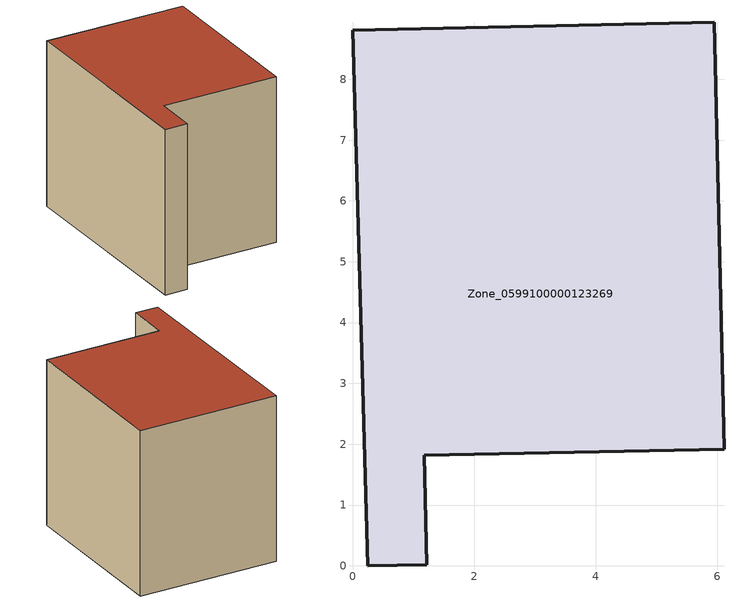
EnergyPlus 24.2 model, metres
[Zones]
Zone_0599100000123269
 floor ground (C_G): 0,8.81 5.95,8.94 6.11,1.92 1.18,1.82 1.22,0.02 0.25,0 z0
 wall outside (C_F): 0.25,0 1.22,0.02 1.18,1.82 6.11,1.92 5.95,8.94 0,8.81 0.25,0 z0:6.97
 roof outside (C_R): 5.95,8.94 0,8.81 0.25,0 1.22,0.02 1.18,1.82 6.11,1.92 z6.97
[BUILDING]
Pand.0599100000123269: North Axis=0; Terrain=City; Loads Convergence Tolerance Value=0.04; Temperature Convergence Tolerance Value=0.4; Solar Distribution=FullExterior; Maximum Number of Warmup Days=25; Minimum Number of Warmup Days=1
[Site:Location]
Rotterdam.The.Hague.AP_ZH_NLD Design_Conditions: Latitude=51.96; Longitude=4.45; Time Zone=1; Elevation=-4.5
[SITE:GROUNDTEMPERATURE:BUILDINGSURFACE]
18, 18, 18, 18, 18, 18, 18, 18, 18, 18, 18, 18
[MATERIAL] Thermal Absorptance=0.9; Solar Absorptance=0.7; Visible Absorptance=0.7
Name | Roughness | Thickness | Conductivity | Density | Specific Heat
G.TI.1946 | MediumSmooth | 0.15 | 1 | 540 | 1210
F.TI.1946 | Rough | 0.3 | 0.857143 | 1920 | 840
R.TI.1946 | MediumRough | 0.2 | 0.1 | 1500 | 1000
[CONSTRUCTION]
C_G: G.TI.1946
C_F: F.TI.1946
C_R: R.TI.1946
[ZONE]
Zone_0599100000123269: Type=1; Multiplier=1; Ceiling Height=Autocalculate; Volume=Autocalculate; Floor Area=autocalculate; Part of Total Floor Area=Yes
[ZONEINFILTRATION:DESIGNFLOWRATE]
Infil_Zone_0599100000123269: Zone or ZoneList or Space or SpaceList=Zone_0599100000123269; Schedule=AlwaysOn; Design Flow Rate Calculation Method=Flow/Area; Flow Rate per Floor Area=0.003; Constant Term Coefficient=1; Temperature Term Coefficient=0; Velocity Term Coefficient=0; Velocity Squared Term Coefficient=0
[HVACTEMPLATE:ZONE:IDEALLOADSAIRSYSTEM]
Zone_0599100000123269: Maximum Heating Supply Air Temperature=50; Minimum Cooling Supply Air Temperature=13; Maximum Heating Supply Air Humidity Ratio=0.0156; Minimum Cooling Supply Air Humidity Ratio=0.0077; Heating Limit=NoLimit; Cooling Limit=NoLimit; Dehumidification Control Type=ConstantSensibleHeatRatio; Cooling Sensible Heat Ratio=0.7; Dehumidification Setpoint=60; Humidification Control Type=None; Humidification Setpoint=30; Outdoor Air Method=None; Outdoor Air Flow Rate per Person=0.00944; Outdoor Air Flow Rate per Zone Floor Area=0; Outdoor Air Flow Rate per Zone=0; Demand Controlled Ventilation Type=None; Outdoor Air Economizer Type=NoEconomizer; Heat Recovery Type=None; Sensible Heat Recovery Effectiveness=0.7; Latent Heat Recovery Effectiveness=0.65
[ZONECONTROL:THERMOSTAT]
ThermostatControl_Zone_0599100000123269: Zone or ZoneList=Zone_0599100000123269; Control Type Schedule=DualSetpointControlType; Control 1=Thermostat_Zone_0599100000123269; Temperature Difference Between Cutout And Setpoint=0
[THERMOSTATSETPOINT:DUALSETPOINT]
Thermostat_Zone_0599100000123269: Heating Setpoint Temperature Schedule=HeatingSetpoint_Zone_0599100000123269; Cooling Setpoint Temperature Schedule=CoolingSetpoint_Zone_0599100000123269
[SCHEDULE:COMPACT]
HeatingSetpoint_Zone_0599100000123269: Through: 12/31, For: AllDays, Until: 24:00, 21
CoolingSetpoint_Zone_0599100000123269: Through: 12/31, For: AllDays, Until: 24:00, 24
DualSetpointControlType: Through: 12/31, For: AllDays, Until: 24:00, 4
AlwaysOn: Through: 12/31, For: AllDays, Until: 24:00, 1
